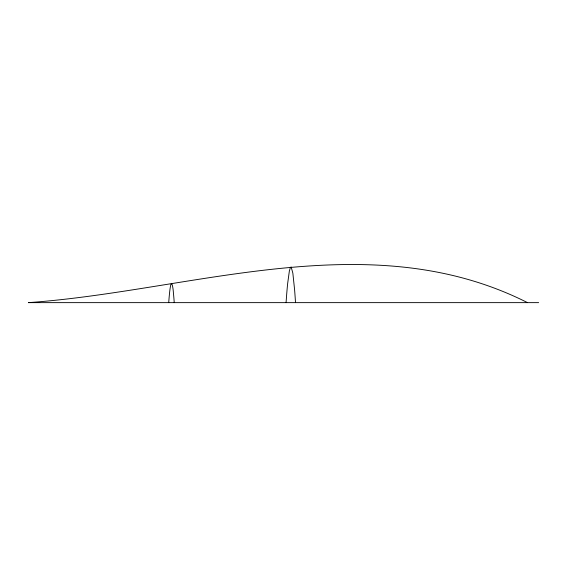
<?xml version="1.0" encoding="UTF-8"?>
<svg xmlns="http://www.w3.org/2000/svg" width="567" height="567" viewBox="0 0 567 567"><rect width="100%" height="100%" fill="white"/><g stroke="black" fill="none" stroke-linecap="round" stroke-linejoin="round"><path stroke-width="0.85" d="M286.066 302.636L286.675 294.401A354.41 12.07 -90 0 1 287.646 283.599L289.368 270.955L290.439 267.39L291.154 266.986L292.848 273.117L294.599 289.787A326.868 11.127 -90 0 1 295.513 302.636M168.718 302.636L168.902 300.234A323.679 8.597 90 0 1 170.043 288.879C171.56 277.547 173.133 288.128 173.374 292.487A309.462 8.221 90 0 1 174.232 302.636M538.65 302.636L28.35 302.636C192.929 290.991 369.585 223.001 527.53 302.636"/></g></svg>
